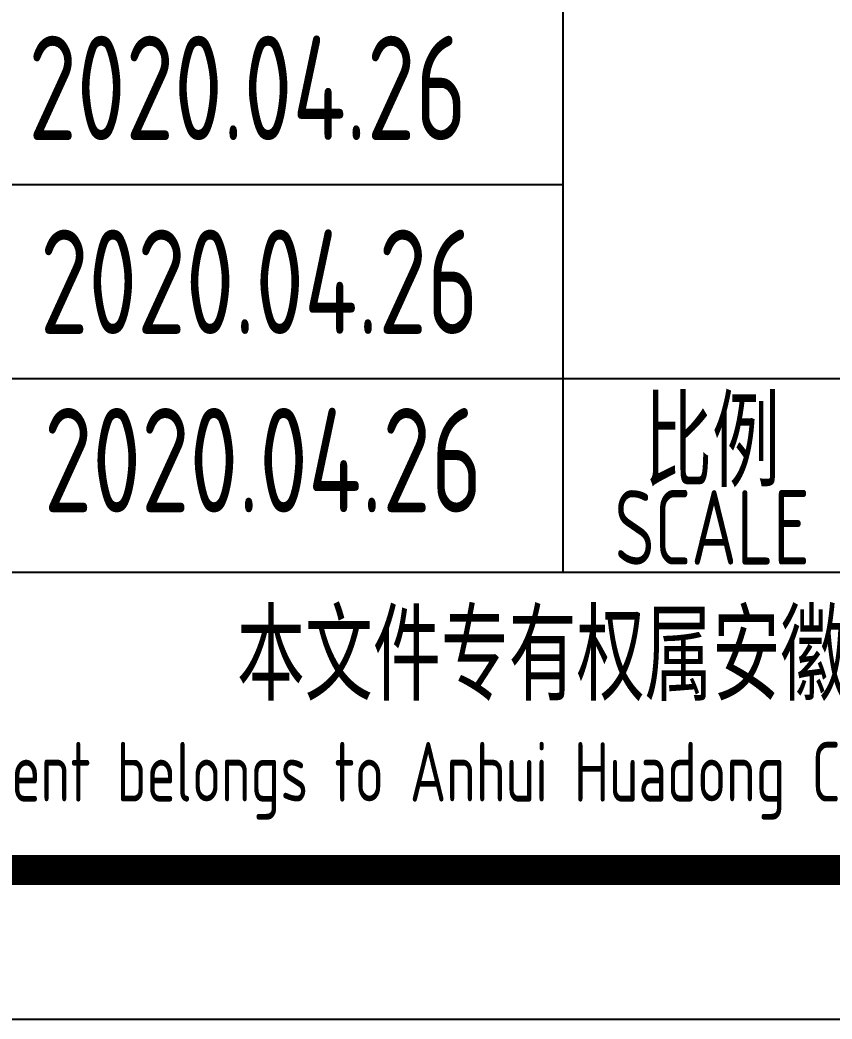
# Model space of a CAD drawing. Extents: x 4981409 to 5298492, y -444687 to -298607.
# Drawn here: x 5011276 to 5014001, y -342473 to -339120 of the extents above; entities that cross this region are included whole.
import ezdxf
from ezdxf.enums import TextEntityAlignment as Align

# ---------------------------------------------------------------- set-up
doc = ezdxf.new("R2010")
doc.units = 0
doc.header["$LTSCALE"] = 1000
doc.header["$MEASUREMENT"] = 0
doc.linetypes.add('2', pattern=[18.5, 12, -3, 0.5, -3])
doc.layers.get('0').update_dxf_attribs({"linetype": 'CONTINUOUS'})
doc.layers.add('PUB_TITLE', color=4, linetype='CONTINUOUS')
doc.styles.add('AHD', font='sceie.shx', dxfattribs={"width": 0.7, "bigfont": 'sceic.shx'})
doc.styles.add('sceie', font='sceie.shx', dxfattribs={"width": 0.7, "bigfont": 'sceic.shx'})

# ---------------------------------------------------------------- blocks, each defined once
blk = doc.blocks.new('qm')
at = {"style": 'sceie', "width": 0.8}
for p in [(-941169.6, -984626.3), (-941208.7, -985276.9), (-941182.6, -985940.5), (-941143.6, -986591.1), (-941130.5, -987189.7)]:
    blk.add_attdef('2020.04.26', text='', height=350, dxfattribs=at).set_placement(p, align=Align.MIDDLE)

msp = doc.modelspace()

# ---------------------------------------------------------------- linework, layer by layer
for p, q in [((5013098.6, -340972.7), (5013098.6, -337722.7)), ((5007598.6, -339672.7), (5013098.6, -339672.7)), ((5007598.6, -340322.7), (5025598.6, -340322.7)), ((5007598.6, -340972.7), (5025598.6, -340972.7)), ((5007598.6, -341972.7), (5025598.6, -341972.7)), ((5007598.6, -341972.7), (5025598.6, -341972.7))]:
    msp.add_line(p, q)
at = {"layer": 'PUB_TITLE'}
msp.add_lwpolyline([(5005098.6, -342472.7), (5026098.6, -342472.7), (5026098.6, -312772.7), (5005098.6, -312772.7)], close=True, dxfattribs=at)
at = {"layer": 'PUB_TITLE', "const_width": 100}
msp.add_lwpolyline([(5007598.6, -341972.7), (5025598.6, -341972.7), (5025598.6, -313272.7), (5007598.6, -313272.7)], close=True, dxfattribs=at)

# ---------------------------------------------------------------- block references
at = {"color": 4, "linetype": '2'}
ref = msp.add_blockref('qm', (5953222.1, 646593), dxfattribs=at)
ref.add_attrib('2020.04.26', '2020.04.26', dxfattribs={"height": 350, "style": 'sceie', "width": 0.8}).set_placement((5012091.6, -340596.7), align=Align.MIDDLE)
ref.add_attrib('2020.04.26', '2020.04.26', dxfattribs={"height": 350, "style": 'sceie', "width": 0.8}).set_placement((5012078.5, -339998.1), align=Align.MIDDLE)
ref.add_attrib('2020.04.26', '2020.04.26', dxfattribs={"height": 350, "style": 'sceie', "width": 0.8}).set_placement((5012039.5, -339347.5), align=Align.MIDDLE)

# ---------------------------------------------------------------- texts
at = {"style": 'AHD', "width": 0.8}
for s, height, p in [('比例', 300, (5013598.6, -340522.7)), ('比例', 300, (5013598.6, -340522.7)), ('SCALE', 250, (5013598.6, -340822.7)), ('SCALE', 250, (5013598.6, -340822.7)), ('本文件专有权属安徽华东化工医药工程有限责任公司所有,未经许可不得复制或转让给第三方', 300, (5016598.6, -341272.7)), ('本文件专有权属安徽华东化工医药工程有限责任公司所有,未经许可不得复制或转让给第三方', 300, (5016598.6, -341272.7)), ('The proprietary right of this document belongs to Anhui Huadong Chemical And Medical Engineering  Co.,Ltd.  and any replication or transfer to the 3rd. side is forbidden without its permission. ', 200, (5016598.6, -341672.7)), ('The proprietary right of this document belongs to Anhui Huadong Chemical And Medical Engineering  Co.,Ltd.  and any replication or transfer to the 3rd. side is forbidden without its permission. ', 200, (5016598.6, -341672.7))]:
    msp.add_text(s, height=height, dxfattribs=at).set_placement(p, align=Align.MIDDLE)

doc.saveas('drawing.dxf')
